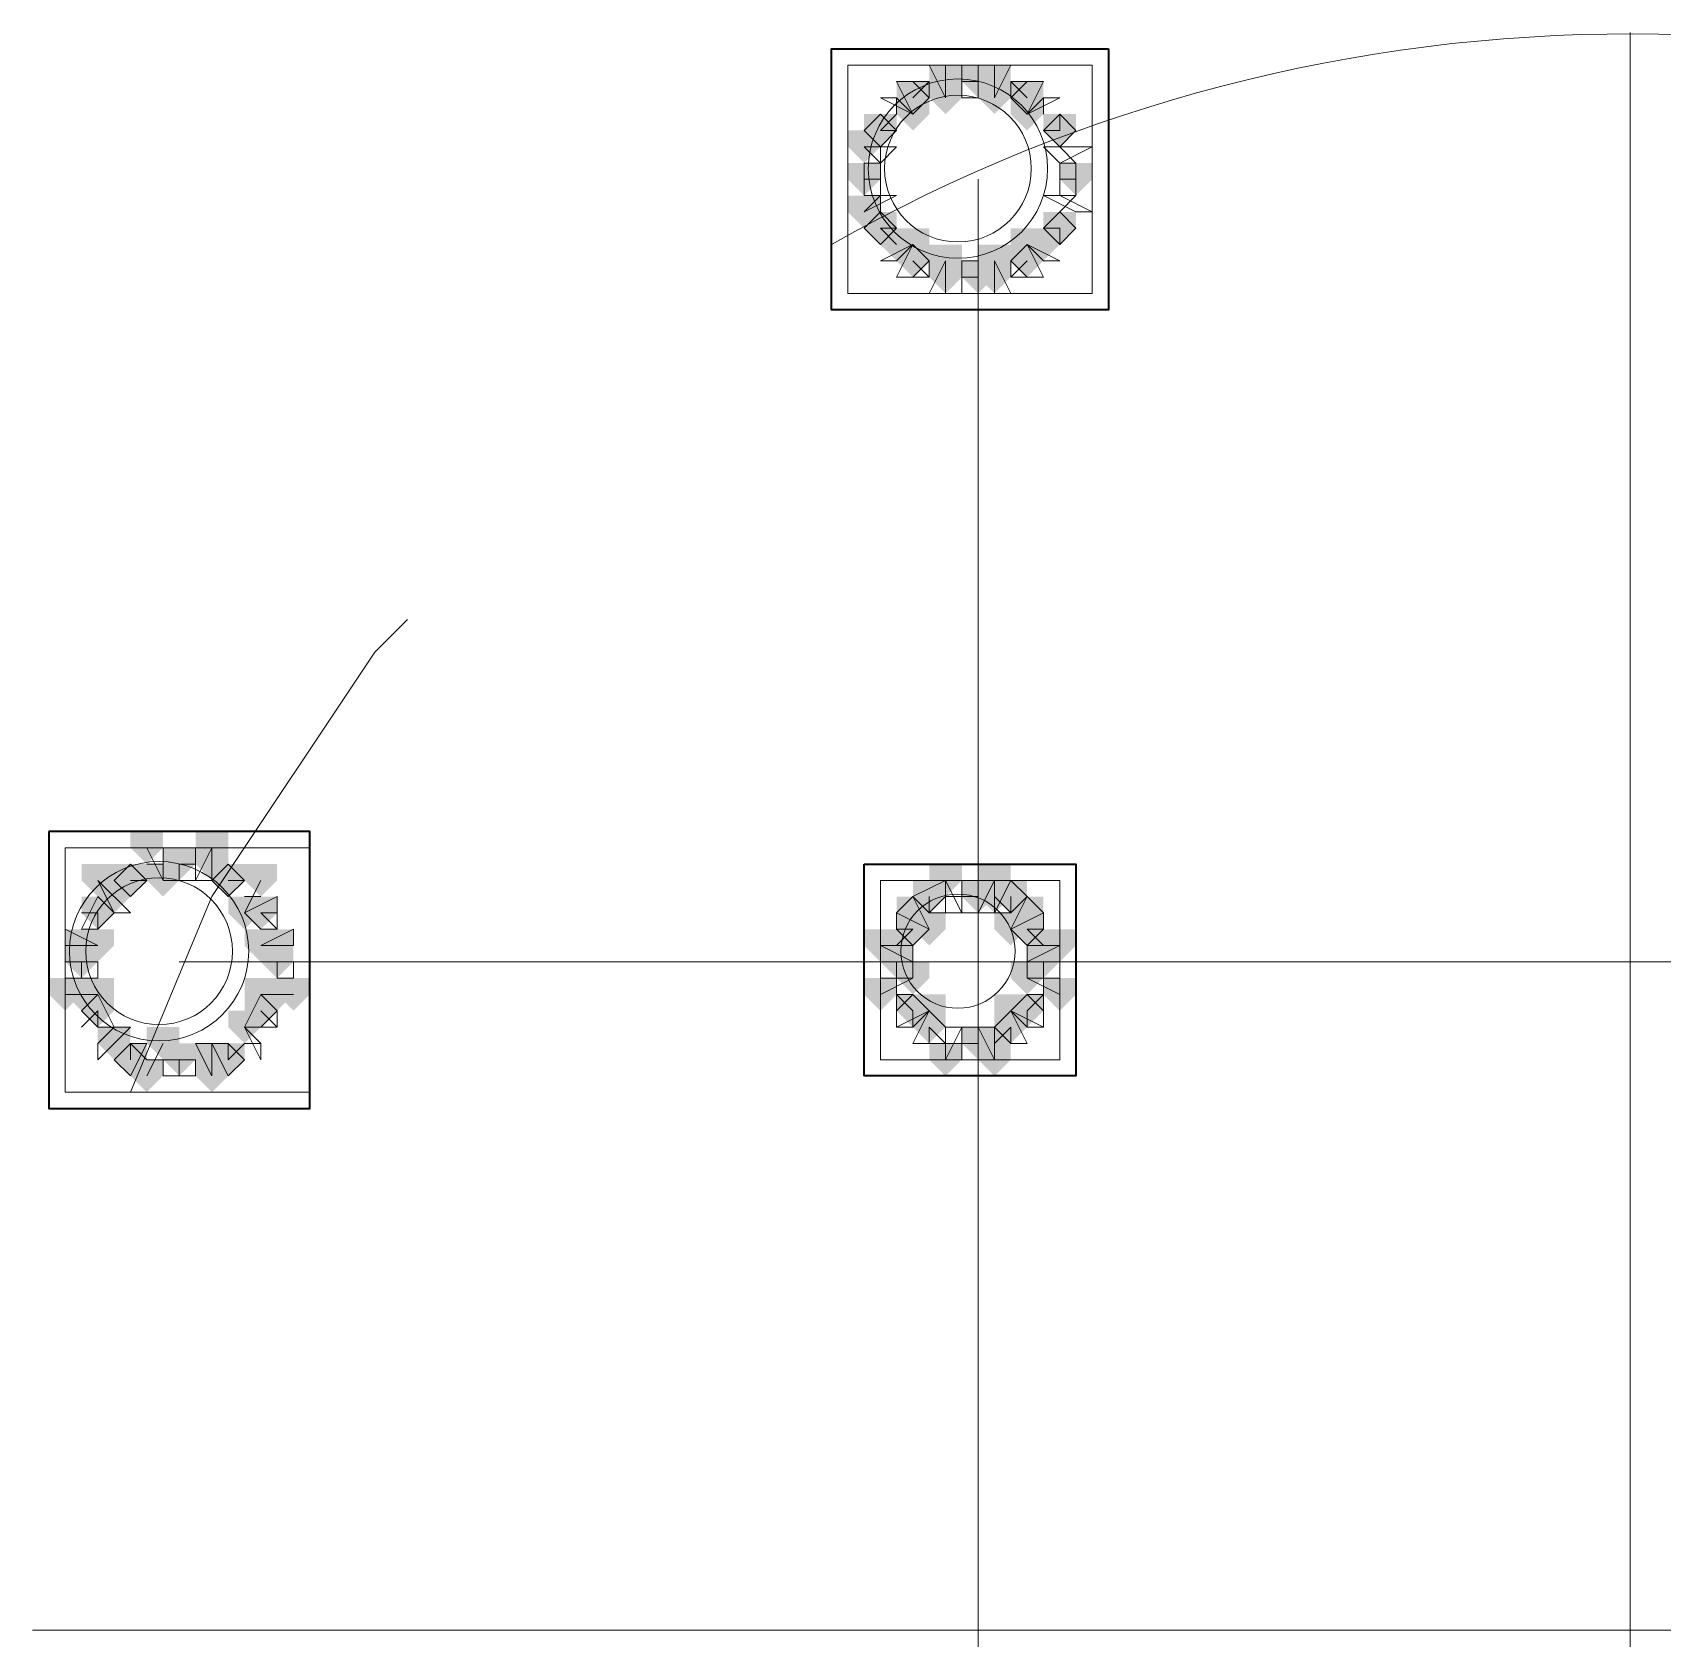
# Model space of a CAD drawing. Header units: millimetres. Extents: x 2315 to 4619, y 1334 to 1897.
# Drawn here: x 3508.02 to 3514.13, y 1541.67 to 1547.68 of the extents above; entities that cross this region are included whole.
import ezdxf

# ---------------------------------------------------------------- set-up
doc = ezdxf.new("R2010")
doc.units = ezdxf.units.MM
for name, color, linetype, true_color in [('PDF_10', 7, 'Continuous', 0x00b85c), ('PDF_AXIS', 7, 'Continuous', 0x00b85c), ('PDF_柱构件', 7, 'Continuous', 0x00b85c), ('PDF_转运站初步方案', 7, 'Continuous', 0x00b85c)]:
    doc.layers.add(name, color=color, linetype=linetype, true_color=true_color)
doc.layers.add('PDF_中心线层', color=1, linetype='Continuous')
doc.layers.add('PDF_粗实线层', color=7, linetype='Continuous')

msp = doc.modelspace()

# ---------------------------------------------------------------- hatches: boundary and pattern name
at = {"layer": 'PDF_10', "transparency": 33554559}
for points in [[(3511.5634, 1547.5601), (3511.5023, 1547.5601), (3511.5023, 1547.499), (3511.5634, 1547.4379), (3511.6244, 1547.499), (3511.6244, 1547.5601)], [(3511.5634, 1547.5601), (3511.5023, 1547.5601), (3511.5023, 1547.499), (3511.5634, 1547.4379), (3511.6244, 1547.499), (3511.6244, 1547.5601)], [(3511.319, 1547.499), (3511.258, 1547.499), (3511.258, 1547.4379), (3511.319, 1547.3768), (3511.3801, 1547.4379), (3511.3801, 1547.499)], [(3511.319, 1547.499), (3511.258, 1547.499), (3511.258, 1547.4379), (3511.319, 1547.3768), (3511.3801, 1547.4379), (3511.3801, 1547.499)], [(3511.7466, 1547.499), (3511.6855, 1547.499), (3511.6855, 1547.4379), (3511.7466, 1547.3768), (3511.8077, 1547.4379), (3511.8077, 1547.499)], [(3511.7466, 1547.499), (3511.6855, 1547.499), (3511.6855, 1547.4379), (3511.7466, 1547.3768), (3511.8077, 1547.4379), (3511.8077, 1547.499)], [(3511.1969, 1547.3768), (3511.1358, 1547.3768), (3511.1358, 1547.3157), (3511.1969, 1547.2547), (3511.258, 1547.3157), (3511.258, 1547.3768)], [(3511.1969, 1547.3768), (3511.1358, 1547.3768), (3511.1358, 1547.3157), (3511.1969, 1547.2547), (3511.258, 1547.3157), (3511.258, 1547.3768)], [(3511.8688, 1547.3768), (3511.8077, 1547.3768), (3511.8077, 1547.3157), (3511.8688, 1547.2547), (3511.9299, 1547.3157), (3511.9299, 1547.3768)], [(3511.8688, 1547.3768), (3511.8077, 1547.3768), (3511.8077, 1547.3157), (3511.8688, 1547.2547), (3511.9299, 1547.3157), (3511.9299, 1547.3768)], [(3511.1358, 1547.1936), (3511.0747, 1547.1936), (3511.0747, 1547.1325), (3511.1358, 1547.0714), (3511.1969, 1547.1325), (3511.1969, 1547.1936)], [(3511.1358, 1547.1936), (3511.0747, 1547.1936), (3511.0747, 1547.1325), (3511.1358, 1547.0714), (3511.1969, 1547.1325), (3511.1969, 1547.1936)], [(3511.9299, 1547.1936), (3511.8688, 1547.1936), (3511.8688, 1547.1325), (3511.9299, 1547.0714), (3511.9909, 1547.1325), (3511.9909, 1547.1936)], [(3511.9299, 1547.1936), (3511.8688, 1547.1936), (3511.8688, 1547.1325), (3511.9299, 1547.0714), (3511.9909, 1547.1325), (3511.9909, 1547.1936)], [(3511.1969, 1547.0103), (3511.1358, 1547.0103), (3511.1358, 1546.9493), (3511.1969, 1546.8882), (3511.258, 1546.9493), (3511.258, 1547.0103)], [(3511.1969, 1547.0103), (3511.1358, 1547.0103), (3511.1358, 1546.9493), (3511.1969, 1546.8882), (3511.258, 1546.9493), (3511.258, 1547.0103)], [(3511.8688, 1547.0103), (3511.8077, 1547.0103), (3511.8077, 1546.9493), (3511.8688, 1546.8882), (3511.9299, 1546.9493), (3511.9299, 1547.0103)], [(3511.8688, 1547.0103), (3511.8077, 1547.0103), (3511.8077, 1546.9493), (3511.8688, 1546.8882), (3511.9299, 1546.9493), (3511.9299, 1547.0103)], [(3511.319, 1546.8882), (3511.258, 1546.8882), (3511.258, 1546.8271), (3511.319, 1546.766), (3511.3801, 1546.8271), (3511.3801, 1546.8882)], [(3511.319, 1546.8882), (3511.258, 1546.8882), (3511.258, 1546.8271), (3511.319, 1546.766), (3511.3801, 1546.8271), (3511.3801, 1546.8882)], [(3511.7466, 1546.8882), (3511.6855, 1546.8882), (3511.6855, 1546.8271), (3511.7466, 1546.766), (3511.8077, 1546.8271), (3511.8077, 1546.8882)], [(3511.7466, 1546.8882), (3511.6855, 1546.8882), (3511.6855, 1546.8271), (3511.7466, 1546.766), (3511.8077, 1546.8271), (3511.8077, 1546.8882)], [(3511.5634, 1546.8271), (3511.5023, 1546.8271), (3511.5023, 1546.766), (3511.5634, 1546.7049), (3511.6244, 1546.766), (3511.6244, 1546.8271)], [(3511.5634, 1546.8271), (3511.5023, 1546.8271), (3511.5023, 1546.766), (3511.5634, 1546.7049), (3511.6244, 1546.766), (3511.6244, 1546.8271)], [(3508.5704, 1544.6282), (3508.5093, 1544.6282), (3508.5093, 1544.5671), (3508.5704, 1544.506), (3508.6315, 1544.5671), (3508.6315, 1544.6282)], [(3508.5704, 1544.6282), (3508.5093, 1544.6282), (3508.5093, 1544.5671), (3508.5704, 1544.506), (3508.6315, 1544.5671), (3508.6315, 1544.6282)], [(3508.3871, 1544.5671), (3508.3261, 1544.5671), (3508.3261, 1544.506), (3508.3871, 1544.4449), (3508.4482, 1544.506), (3508.4482, 1544.5671)], [(3508.3871, 1544.5671), (3508.3261, 1544.5671), (3508.3261, 1544.506), (3508.3871, 1544.4449), (3508.4482, 1544.506), (3508.4482, 1544.5671)], [(3508.3871, 1544.5671), (3508.3261, 1544.5671), (3508.3261, 1544.506), (3508.3871, 1544.4449), (3508.4482, 1544.506), (3508.4482, 1544.5671)], [(3508.7536, 1544.5671), (3508.6926, 1544.5671), (3508.6926, 1544.506), (3508.7536, 1544.4449), (3508.8147, 1544.506), (3508.8147, 1544.5671)], [(3508.7536, 1544.5671), (3508.6926, 1544.5671), (3508.6926, 1544.506), (3508.7536, 1544.4449), (3508.8147, 1544.506), (3508.8147, 1544.5671)], [(3508.7536, 1544.5671), (3508.6926, 1544.5671), (3508.6926, 1544.506), (3508.7536, 1544.4449), (3508.8147, 1544.506), (3508.8147, 1544.5671)], [(3511.3801, 1544.506), (3511.319, 1544.506), (3511.319, 1544.4449), (3511.3801, 1544.3839), (3511.4412, 1544.4449), (3511.4412, 1544.506)], [(3511.3801, 1544.506), (3511.319, 1544.506), (3511.319, 1544.4449), (3511.3801, 1544.3839), (3511.4412, 1544.4449), (3511.4412, 1544.506)], [(3511.5634, 1544.506), (3511.5023, 1544.506), (3511.5023, 1544.4449), (3511.5634, 1544.3839), (3511.6244, 1544.4449), (3511.6244, 1544.506)], [(3511.5634, 1544.506), (3511.5023, 1544.506), (3511.5023, 1544.4449), (3511.5634, 1544.3839), (3511.6244, 1544.4449), (3511.6244, 1544.506)], [(3511.6855, 1544.506), (3511.6244, 1544.506), (3511.6244, 1544.4449), (3511.6855, 1544.3839), (3511.7466, 1544.4449), (3511.7466, 1544.506)], [(3511.6855, 1544.506), (3511.6244, 1544.506), (3511.6244, 1544.4449), (3511.6855, 1544.3839), (3511.7466, 1544.4449), (3511.7466, 1544.506)], [(3508.265, 1544.4449), (3508.2039, 1544.4449), (3508.2039, 1544.3839), (3508.265, 1544.3228), (3508.3261, 1544.3839), (3508.3261, 1544.4449)], [(3508.265, 1544.4449), (3508.2039, 1544.4449), (3508.2039, 1544.3839), (3508.265, 1544.3228), (3508.3261, 1544.3839), (3508.3261, 1544.4449)], [(3508.8758, 1544.4449), (3508.8147, 1544.4449), (3508.8147, 1544.3839), (3508.8758, 1544.3228), (3508.9369, 1544.3839), (3508.9369, 1544.4449)], [(3508.8758, 1544.4449), (3508.8147, 1544.4449), (3508.8147, 1544.3839), (3508.8758, 1544.3228), (3508.9369, 1544.3839), (3508.9369, 1544.4449)], [(3511.319, 1544.3839), (3511.258, 1544.3839), (3511.258, 1544.3228), (3511.319, 1544.2617), (3511.3801, 1544.3228), (3511.3801, 1544.3839)], [(3511.319, 1544.3839), (3511.258, 1544.3839), (3511.258, 1544.3228), (3511.319, 1544.2617), (3511.3801, 1544.3228), (3511.3801, 1544.3839)], [(3511.7466, 1544.3839), (3511.6855, 1544.3839), (3511.6855, 1544.3228), (3511.7466, 1544.2617), (3511.8077, 1544.3228), (3511.8077, 1544.3839)], [(3511.7466, 1544.3839), (3511.6855, 1544.3839), (3511.6855, 1544.3228), (3511.7466, 1544.2617), (3511.8077, 1544.3228), (3511.8077, 1544.3839)], [(3508.2039, 1544.2617), (3508.1428, 1544.2617), (3508.1428, 1544.2006), (3508.2039, 1544.1395), (3508.265, 1544.2006), (3508.265, 1544.2617)], [(3508.2039, 1544.2617), (3508.1428, 1544.2617), (3508.1428, 1544.2006), (3508.2039, 1544.1395), (3508.265, 1544.2006), (3508.265, 1544.2617)], [(3508.2039, 1544.2617), (3508.1428, 1544.2617), (3508.1428, 1544.2006), (3508.2039, 1544.1395), (3508.265, 1544.2006), (3508.265, 1544.2617)], [(3508.9369, 1544.2617), (3508.8758, 1544.2617), (3508.8758, 1544.2006), (3508.9369, 1544.1395), (3508.998, 1544.2006), (3508.998, 1544.2617)], [(3508.9369, 1544.2617), (3508.8758, 1544.2617), (3508.8758, 1544.2006), (3508.9369, 1544.1395), (3508.998, 1544.2006), (3508.998, 1544.2617)], [(3511.258, 1544.2617), (3511.1969, 1544.2617), (3511.1969, 1544.2006), (3511.258, 1544.1395), (3511.319, 1544.2006), (3511.319, 1544.2617)], [(3511.258, 1544.2617), (3511.1969, 1544.2617), (3511.1969, 1544.2006), (3511.258, 1544.1395), (3511.319, 1544.2006), (3511.319, 1544.2617)], [(3511.258, 1544.2617), (3511.1969, 1544.2617), (3511.1969, 1544.2006), (3511.258, 1544.1395), (3511.319, 1544.2006), (3511.319, 1544.2617)], [(3511.8077, 1544.2617), (3511.7466, 1544.2617), (3511.7466, 1544.2006), (3511.8077, 1544.1395), (3511.8688, 1544.2006), (3511.8688, 1544.2617)], [(3511.8077, 1544.2617), (3511.7466, 1544.2617), (3511.7466, 1544.2006), (3511.8077, 1544.1395), (3511.8688, 1544.2006), (3511.8688, 1544.2617)], [(3511.8077, 1544.2617), (3511.7466, 1544.2617), (3511.7466, 1544.2006), (3511.8077, 1544.1395), (3511.8688, 1544.2006), (3511.8688, 1544.2617)], [(3508.265, 1544.0784), (3508.2039, 1544.0784), (3508.2039, 1544.0174), (3508.265, 1543.9563), (3508.3261, 1544.0174), (3508.3261, 1544.0784)], [(3508.265, 1544.0784), (3508.2039, 1544.0784), (3508.2039, 1544.0174), (3508.265, 1543.9563), (3508.3261, 1544.0174), (3508.3261, 1544.0784)], [(3508.8758, 1544.0784), (3508.8147, 1544.0784), (3508.8147, 1544.0174), (3508.8758, 1543.9563), (3508.9369, 1544.0174), (3508.9369, 1544.0784)], [(3508.8758, 1544.0784), (3508.8147, 1544.0784), (3508.8147, 1544.0174), (3508.8758, 1543.9563), (3508.9369, 1544.0174), (3508.9369, 1544.0784)], [(3511.319, 1544.0784), (3511.258, 1544.0784), (3511.258, 1544.0174), (3511.319, 1543.9563), (3511.3801, 1544.0174), (3511.3801, 1544.0784)], [(3511.319, 1544.0784), (3511.258, 1544.0784), (3511.258, 1544.0174), (3511.319, 1543.9563), (3511.3801, 1544.0174), (3511.3801, 1544.0784)], [(3511.7466, 1544.0784), (3511.6855, 1544.0784), (3511.6855, 1544.0174), (3511.7466, 1543.9563), (3511.8077, 1544.0174), (3511.8077, 1544.0784)], [(3511.7466, 1544.0784), (3511.6855, 1544.0784), (3511.6855, 1544.0174), (3511.7466, 1543.9563), (3511.8077, 1544.0174), (3511.8077, 1544.0784)], [(3511.3801, 1544.0174), (3511.319, 1544.0174), (3511.319, 1543.9563), (3511.3801, 1543.8952), (3511.4412, 1543.9563), (3511.4412, 1544.0174)], [(3511.3801, 1544.0174), (3511.319, 1544.0174), (3511.319, 1543.9563), (3511.3801, 1543.8952), (3511.4412, 1543.9563), (3511.4412, 1544.0174)], [(3511.6855, 1544.0174), (3511.6244, 1544.0174), (3511.6244, 1543.9563), (3511.6855, 1543.8952), (3511.7466, 1543.9563), (3511.7466, 1544.0174)], [(3511.6855, 1544.0174), (3511.6244, 1544.0174), (3511.6244, 1543.9563), (3511.6855, 1543.8952), (3511.7466, 1543.9563), (3511.7466, 1544.0174)], [(3511.5634, 1543.9563), (3511.5023, 1543.9563), (3511.5023, 1543.8952), (3511.5634, 1543.8341), (3511.6244, 1543.8952), (3511.6244, 1543.9563)], [(3511.5634, 1543.9563), (3511.5023, 1543.9563), (3511.5023, 1543.8952), (3511.5634, 1543.8341), (3511.6244, 1543.8952), (3511.6244, 1543.9563)], [(3508.3871, 1543.8952), (3508.3261, 1543.8952), (3508.3261, 1543.8341), (3508.3871, 1543.773), (3508.4482, 1543.8341), (3508.4482, 1543.8952)], [(3508.3871, 1543.8952), (3508.3261, 1543.8952), (3508.3261, 1543.8341), (3508.3871, 1543.773), (3508.4482, 1543.8341), (3508.4482, 1543.8952)], [(3508.5704, 1543.8952), (3508.5093, 1543.8952), (3508.5093, 1543.8341), (3508.5704, 1543.773), (3508.6315, 1543.8341), (3508.6315, 1543.8952)], [(3508.5704, 1543.8952), (3508.5093, 1543.8952), (3508.5093, 1543.8341), (3508.5704, 1543.773), (3508.6315, 1543.8341), (3508.6315, 1543.8952)], [(3508.7536, 1543.8952), (3508.6926, 1543.8952), (3508.6926, 1543.8341), (3508.7536, 1543.773), (3508.8147, 1543.8341), (3508.8147, 1543.8952)], [(3508.7536, 1543.8952), (3508.6926, 1543.8952), (3508.6926, 1543.8341), (3508.7536, 1543.773), (3508.8147, 1543.8341), (3508.8147, 1543.8952)]]:
    msp.add_hatch(color=256, dxfattribs=at).paths.add_polyline_path(points)
at = {"layer": 'PDF_柱构件', "transparency": 33554559}
for points in [[(3511.4412, 1547.5601), (3511.3801, 1547.5601), (3511.3801, 1547.499), (3511.4412, 1547.4379), (3511.5023, 1547.499), (3511.5023, 1547.5601)], [(3511.6244, 1547.5601), (3511.5634, 1547.5601), (3511.5634, 1547.499), (3511.6244, 1547.4379), (3511.6855, 1547.499), (3511.6855, 1547.5601)], [(3511.4412, 1547.499), (3511.3801, 1547.499), (3511.3801, 1547.4379), (3511.4412, 1547.3768), (3511.5023, 1547.4379), (3511.5023, 1547.499)], [(3511.6244, 1547.499), (3511.5634, 1547.499), (3511.5634, 1547.4379), (3511.6244, 1547.3768), (3511.6855, 1547.4379), (3511.6855, 1547.499)], [(3511.319, 1547.4379), (3511.258, 1547.4379), (3511.258, 1547.3768), (3511.319, 1547.3157), (3511.3801, 1547.3768), (3511.3801, 1547.4379)], [(3511.7466, 1547.4379), (3511.6855, 1547.4379), (3511.6855, 1547.3768), (3511.7466, 1547.3157), (3511.8077, 1547.3768), (3511.8077, 1547.4379)], [(3511.1358, 1547.3157), (3511.0747, 1547.3157), (3511.0747, 1547.2547), (3511.1358, 1547.1936), (3511.1969, 1547.2547), (3511.1969, 1547.3157)], [(3511.1358, 1547.0714), (3511.0747, 1547.0714), (3511.0747, 1547.0103), (3511.1358, 1546.9493), (3511.1969, 1547.0103), (3511.1969, 1547.0714)], [(3511.258, 1546.9493), (3511.1969, 1546.9493), (3511.1969, 1546.8882), (3511.258, 1546.8271), (3511.319, 1546.8882), (3511.319, 1546.9493)], [(3511.319, 1546.9493), (3511.258, 1546.9493), (3511.258, 1546.8882), (3511.319, 1546.8271), (3511.3801, 1546.8882), (3511.3801, 1546.9493)], [(3511.7466, 1546.9493), (3511.6855, 1546.9493), (3511.6855, 1546.8882), (3511.7466, 1546.8271), (3511.8077, 1546.8882), (3511.8077, 1546.9493)], [(3511.8077, 1546.9493), (3511.7466, 1546.9493), (3511.7466, 1546.8882), (3511.8077, 1546.8271), (3511.8688, 1546.8882), (3511.8688, 1546.9493)], [(3511.4412, 1546.8882), (3511.3801, 1546.8882), (3511.3801, 1546.8271), (3511.4412, 1546.766), (3511.5023, 1546.8271), (3511.5023, 1546.8882)], [(3511.6244, 1546.8882), (3511.5634, 1546.8882), (3511.5634, 1546.8271), (3511.6244, 1546.766), (3511.6855, 1546.8271), (3511.6855, 1546.8882)], [(3511.4412, 1546.8271), (3511.3801, 1546.8271), (3511.3801, 1546.766), (3511.4412, 1546.7049), (3511.5023, 1546.766), (3511.5023, 1546.8271)], [(3511.6244, 1546.8271), (3511.5634, 1546.8271), (3511.5634, 1546.766), (3511.6244, 1546.7049), (3511.6855, 1546.766), (3511.6855, 1546.8271)], [(3508.4482, 1544.6893), (3508.3871, 1544.6893), (3508.3871, 1544.6282), (3508.4482, 1544.5671), (3508.5093, 1544.6282), (3508.5093, 1544.6893)], [(3508.6926, 1544.6893), (3508.6315, 1544.6893), (3508.6315, 1544.6282), (3508.6926, 1544.5671), (3508.7536, 1544.6282), (3508.7536, 1544.6893)], [(3508.6926, 1544.6282), (3508.6315, 1544.6282), (3508.6315, 1544.5671), (3508.6926, 1544.506), (3508.7536, 1544.5671), (3508.7536, 1544.6282)], [(3508.265, 1544.5671), (3508.2039, 1544.5671), (3508.2039, 1544.506), (3508.265, 1544.4449), (3508.3261, 1544.506), (3508.3261, 1544.5671)], [(3508.5093, 1544.5671), (3508.4482, 1544.5671), (3508.4482, 1544.506), (3508.5093, 1544.4449), (3508.5704, 1544.506), (3508.5704, 1544.5671)], [(3508.8758, 1544.5671), (3508.8147, 1544.5671), (3508.8147, 1544.506), (3508.8758, 1544.4449), (3508.9369, 1544.506), (3508.9369, 1544.5671)], [(3511.4412, 1544.5671), (3511.3801, 1544.5671), (3511.3801, 1544.506), (3511.4412, 1544.4449), (3511.5023, 1544.506), (3511.5023, 1544.5671)], [(3511.6244, 1544.5671), (3511.5634, 1544.5671), (3511.5634, 1544.506), (3511.6244, 1544.4449), (3511.6855, 1544.506), (3511.6855, 1544.5671)], [(3508.3261, 1544.506), (3508.265, 1544.506), (3508.265, 1544.4449), (3508.3261, 1544.3839), (3508.3871, 1544.4449), (3508.3871, 1544.506)], [(3511.6244, 1544.506), (3511.5634, 1544.506), (3511.5634, 1544.4449), (3511.6244, 1544.3839), (3511.6855, 1544.4449), (3511.6855, 1544.506)], [(3508.8147, 1544.4449), (3508.7536, 1544.4449), (3508.7536, 1544.3839), (3508.8147, 1544.3228), (3508.8758, 1544.3839), (3508.8758, 1544.4449)], [(3511.319, 1544.4449), (3511.258, 1544.4449), (3511.258, 1544.3839), (3511.319, 1544.3228), (3511.3801, 1544.3839), (3511.3801, 1544.4449)], [(3511.7466, 1544.4449), (3511.6855, 1544.4449), (3511.6855, 1544.3839), (3511.7466, 1544.3228), (3511.8077, 1544.3839), (3511.8077, 1544.4449)], [(3511.3801, 1544.3839), (3511.319, 1544.3839), (3511.319, 1544.3228), (3511.3801, 1544.2617), (3511.4412, 1544.3228), (3511.4412, 1544.3839)], [(3511.6855, 1544.3839), (3511.6244, 1544.3839), (3511.6244, 1544.3228), (3511.6855, 1544.2617), (3511.7466, 1544.3228), (3511.7466, 1544.3839)], [(3508.2039, 1544.3228), (3508.1428, 1544.3228), (3508.1428, 1544.2617), (3508.2039, 1544.2006), (3508.265, 1544.2617), (3508.265, 1544.3228)], [(3508.265, 1544.3228), (3508.2039, 1544.3228), (3508.2039, 1544.2617), (3508.265, 1544.2006), (3508.3261, 1544.2617), (3508.3261, 1544.3228)], [(3508.8758, 1544.3228), (3508.8147, 1544.3228), (3508.8147, 1544.2617), (3508.8758, 1544.2006), (3508.9369, 1544.2617), (3508.9369, 1544.3228)], [(3508.9369, 1544.3228), (3508.8758, 1544.3228), (3508.8758, 1544.2617), (3508.9369, 1544.2006), (3508.998, 1544.2617), (3508.998, 1544.3228)], [(3511.1969, 1544.3228), (3511.1358, 1544.3228), (3511.1358, 1544.2617), (3511.1969, 1544.2006), (3511.258, 1544.2617), (3511.258, 1544.3228)], [(3511.258, 1544.3228), (3511.1969, 1544.3228), (3511.1969, 1544.2617), (3511.258, 1544.2006), (3511.319, 1544.2617), (3511.319, 1544.3228)], [(3511.8077, 1544.3228), (3511.7466, 1544.3228), (3511.7466, 1544.2617), (3511.8077, 1544.2006), (3511.8688, 1544.2617), (3511.8688, 1544.3228)], [(3511.8688, 1544.3228), (3511.8077, 1544.3228), (3511.8077, 1544.2617), (3511.8688, 1544.2006), (3511.9299, 1544.2617), (3511.9299, 1544.3228)], [(3511.319, 1544.2006), (3511.258, 1544.2006), (3511.258, 1544.1395), (3511.319, 1544.0784), (3511.3801, 1544.1395), (3511.3801, 1544.2006)], [(3511.7466, 1544.2006), (3511.6855, 1544.2006), (3511.6855, 1544.1395), (3511.7466, 1544.0784), (3511.8077, 1544.1395), (3511.8077, 1544.2006)], [(3508.1428, 1544.1395), (3508.0817, 1544.1395), (3508.0817, 1544.0784), (3508.1428, 1544.0174), (3508.2039, 1544.0784), (3508.2039, 1544.1395)], [(3508.2039, 1544.1395), (3508.1428, 1544.1395), (3508.1428, 1544.0784), (3508.2039, 1544.0174), (3508.265, 1544.0784), (3508.265, 1544.1395)], [(3508.265, 1544.1395), (3508.2039, 1544.1395), (3508.2039, 1544.0784), (3508.265, 1544.0174), (3508.3261, 1544.0784), (3508.3261, 1544.1395)], [(3508.8758, 1544.1395), (3508.8147, 1544.1395), (3508.8147, 1544.0784), (3508.8758, 1544.0174), (3508.9369, 1544.0784), (3508.9369, 1544.1395)], [(3508.9369, 1544.1395), (3508.8758, 1544.1395), (3508.8758, 1544.0784), (3508.9369, 1544.0174), (3508.998, 1544.0784), (3508.998, 1544.1395)], [(3508.998, 1544.1395), (3508.9369, 1544.1395), (3508.9369, 1544.0784), (3508.998, 1544.0174), (3509.059, 1544.0784), (3509.059, 1544.1395)], [(3511.1969, 1544.1395), (3511.1358, 1544.1395), (3511.1358, 1544.0784), (3511.1969, 1544.0174), (3511.258, 1544.0784), (3511.258, 1544.1395)], [(3511.8688, 1544.1395), (3511.8077, 1544.1395), (3511.8077, 1544.0784), (3511.8688, 1544.0174), (3511.9299, 1544.0784), (3511.9299, 1544.1395)], [(3511.3801, 1544.0784), (3511.319, 1544.0784), (3511.319, 1544.0174), (3511.3801, 1543.9563), (3511.4412, 1544.0174), (3511.4412, 1544.0784)], [(3511.6855, 1544.0784), (3511.6244, 1544.0784), (3511.6244, 1544.0174), (3511.6855, 1543.9563), (3511.7466, 1544.0174), (3511.7466, 1544.0784)], [(3508.8147, 1544.0174), (3508.7536, 1544.0174), (3508.7536, 1543.9563), (3508.8147, 1543.8952), (3508.8758, 1543.9563), (3508.8758, 1544.0174)], [(3508.3261, 1543.9563), (3508.265, 1543.9563), (3508.265, 1543.8952), (3508.3261, 1543.8341), (3508.3871, 1543.8952), (3508.3871, 1543.9563)], [(3508.5093, 1543.9563), (3508.4482, 1543.9563), (3508.4482, 1543.8952), (3508.5093, 1543.8341), (3508.5704, 1543.8952), (3508.5704, 1543.9563)], [(3511.6244, 1543.9563), (3511.5634, 1543.9563), (3511.5634, 1543.8952), (3511.6244, 1543.8341), (3511.6855, 1543.8952), (3511.6855, 1543.9563)], [(3508.6926, 1543.8952), (3508.6315, 1543.8952), (3508.6315, 1543.8341), (3508.6926, 1543.773), (3508.7536, 1543.8341), (3508.7536, 1543.8952)], [(3511.4412, 1543.8952), (3511.3801, 1543.8952), (3511.3801, 1543.8341), (3511.4412, 1543.773), (3511.5023, 1543.8341), (3511.5023, 1543.8952)], [(3511.6244, 1543.8952), (3511.5634, 1543.8952), (3511.5634, 1543.8341), (3511.6244, 1543.773), (3511.6855, 1543.8341), (3511.6855, 1543.8952)], [(3508.4482, 1543.8341), (3508.3871, 1543.8341), (3508.3871, 1543.773), (3508.4482, 1543.712), (3508.5093, 1543.773), (3508.5093, 1543.8341)], [(3508.6926, 1543.8341), (3508.6315, 1543.8341), (3508.6315, 1543.773), (3508.6926, 1543.712), (3508.7536, 1543.773), (3508.7536, 1543.8341)]]:
    msp.add_hatch(color=256, dxfattribs=at).paths.add_polyline_path(points)
at = {"layer": 'PDF_转运站初步方案', "transparency": 33554559}
for points in [[(3511.5634, 1547.5601), (3511.5023, 1547.5601), (3511.5023, 1547.499), (3511.5634, 1547.4379), (3511.6244, 1547.499), (3511.6244, 1547.5601)], [(3511.5634, 1547.5601), (3511.5023, 1547.5601), (3511.5023, 1547.499), (3511.5634, 1547.4379), (3511.6244, 1547.499), (3511.6244, 1547.5601)], [(3511.319, 1547.499), (3511.258, 1547.499), (3511.258, 1547.4379), (3511.319, 1547.3768), (3511.3801, 1547.4379), (3511.3801, 1547.499)], [(3511.319, 1547.499), (3511.258, 1547.499), (3511.258, 1547.4379), (3511.319, 1547.3768), (3511.3801, 1547.4379), (3511.3801, 1547.499)], [(3511.7466, 1547.499), (3511.6855, 1547.499), (3511.6855, 1547.4379), (3511.7466, 1547.3768), (3511.8077, 1547.4379), (3511.8077, 1547.499)], [(3511.7466, 1547.499), (3511.6855, 1547.499), (3511.6855, 1547.4379), (3511.7466, 1547.3768), (3511.8077, 1547.4379), (3511.8077, 1547.499)], [(3511.1969, 1547.3768), (3511.1358, 1547.3768), (3511.1358, 1547.3157), (3511.1969, 1547.2547), (3511.258, 1547.3157), (3511.258, 1547.3768)], [(3511.1969, 1547.3768), (3511.1358, 1547.3768), (3511.1358, 1547.3157), (3511.1969, 1547.2547), (3511.258, 1547.3157), (3511.258, 1547.3768)], [(3511.8688, 1547.3768), (3511.8077, 1547.3768), (3511.8077, 1547.3157), (3511.8688, 1547.2547), (3511.9299, 1547.3157), (3511.9299, 1547.3768)], [(3511.8688, 1547.3768), (3511.8077, 1547.3768), (3511.8077, 1547.3157), (3511.8688, 1547.2547), (3511.9299, 1547.3157), (3511.9299, 1547.3768)], [(3511.1358, 1547.1936), (3511.0747, 1547.1936), (3511.0747, 1547.1325), (3511.1358, 1547.0714), (3511.1969, 1547.1325), (3511.1969, 1547.1936)], [(3511.1358, 1547.1936), (3511.0747, 1547.1936), (3511.0747, 1547.1325), (3511.1358, 1547.0714), (3511.1969, 1547.1325), (3511.1969, 1547.1936)], [(3511.9299, 1547.1936), (3511.8688, 1547.1936), (3511.8688, 1547.1325), (3511.9299, 1547.0714), (3511.9909, 1547.1325), (3511.9909, 1547.1936)], [(3511.9299, 1547.1936), (3511.8688, 1547.1936), (3511.8688, 1547.1325), (3511.9299, 1547.0714), (3511.9909, 1547.1325), (3511.9909, 1547.1936)], [(3511.1969, 1547.0103), (3511.1358, 1547.0103), (3511.1358, 1546.9493), (3511.1969, 1546.8882), (3511.258, 1546.9493), (3511.258, 1547.0103)], [(3511.1969, 1547.0103), (3511.1358, 1547.0103), (3511.1358, 1546.9493), (3511.1969, 1546.8882), (3511.258, 1546.9493), (3511.258, 1547.0103)], [(3511.8688, 1547.0103), (3511.8077, 1547.0103), (3511.8077, 1546.9493), (3511.8688, 1546.8882), (3511.9299, 1546.9493), (3511.9299, 1547.0103)], [(3511.8688, 1547.0103), (3511.8077, 1547.0103), (3511.8077, 1546.9493), (3511.8688, 1546.8882), (3511.9299, 1546.9493), (3511.9299, 1547.0103)], [(3511.319, 1546.8882), (3511.258, 1546.8882), (3511.258, 1546.8271), (3511.319, 1546.766), (3511.3801, 1546.8271), (3511.3801, 1546.8882)], [(3511.319, 1546.8882), (3511.258, 1546.8882), (3511.258, 1546.8271), (3511.319, 1546.766), (3511.3801, 1546.8271), (3511.3801, 1546.8882)], [(3511.7466, 1546.8882), (3511.6855, 1546.8882), (3511.6855, 1546.8271), (3511.7466, 1546.766), (3511.8077, 1546.8271), (3511.8077, 1546.8882)], [(3511.7466, 1546.8882), (3511.6855, 1546.8882), (3511.6855, 1546.8271), (3511.7466, 1546.766), (3511.8077, 1546.8271), (3511.8077, 1546.8882)], [(3511.5634, 1546.8271), (3511.5023, 1546.8271), (3511.5023, 1546.766), (3511.5634, 1546.7049), (3511.6244, 1546.766), (3511.6244, 1546.8271)], [(3511.5634, 1546.8271), (3511.5023, 1546.8271), (3511.5023, 1546.766), (3511.5634, 1546.7049), (3511.6244, 1546.766), (3511.6244, 1546.8271)], [(3508.5704, 1544.6282), (3508.5093, 1544.6282), (3508.5093, 1544.5671), (3508.5704, 1544.506), (3508.6315, 1544.5671), (3508.6315, 1544.6282)], [(3508.5704, 1544.6282), (3508.5093, 1544.6282), (3508.5093, 1544.5671), (3508.5704, 1544.506), (3508.6315, 1544.5671), (3508.6315, 1544.6282)], [(3508.3871, 1544.5671), (3508.3261, 1544.5671), (3508.3261, 1544.506), (3508.3871, 1544.4449), (3508.4482, 1544.506), (3508.4482, 1544.5671)], [(3508.3871, 1544.5671), (3508.3261, 1544.5671), (3508.3261, 1544.506), (3508.3871, 1544.4449), (3508.4482, 1544.506), (3508.4482, 1544.5671)], [(3508.7536, 1544.5671), (3508.6926, 1544.5671), (3508.6926, 1544.506), (3508.7536, 1544.4449), (3508.8147, 1544.506), (3508.8147, 1544.5671)], [(3508.7536, 1544.5671), (3508.6926, 1544.5671), (3508.6926, 1544.506), (3508.7536, 1544.4449), (3508.8147, 1544.506), (3508.8147, 1544.5671)], [(3511.3801, 1544.506), (3511.319, 1544.506), (3511.319, 1544.4449), (3511.3801, 1544.3839), (3511.4412, 1544.4449), (3511.4412, 1544.506)], [(3511.3801, 1544.506), (3511.319, 1544.506), (3511.319, 1544.4449), (3511.3801, 1544.3839), (3511.4412, 1544.4449), (3511.4412, 1544.506)], [(3511.5634, 1544.506), (3511.5023, 1544.506), (3511.5023, 1544.4449), (3511.5634, 1544.3839), (3511.6244, 1544.4449), (3511.6244, 1544.506)], [(3511.5634, 1544.506), (3511.5023, 1544.506), (3511.5023, 1544.4449), (3511.5634, 1544.3839), (3511.6244, 1544.4449), (3511.6244, 1544.506)], [(3511.6855, 1544.506), (3511.6244, 1544.506), (3511.6244, 1544.4449), (3511.6855, 1544.3839), (3511.7466, 1544.4449), (3511.7466, 1544.506)], [(3511.6855, 1544.506), (3511.6244, 1544.506), (3511.6244, 1544.4449), (3511.6855, 1544.3839), (3511.7466, 1544.4449), (3511.7466, 1544.506)], [(3508.265, 1544.4449), (3508.2039, 1544.4449), (3508.2039, 1544.3839), (3508.265, 1544.3228), (3508.3261, 1544.3839), (3508.3261, 1544.4449)], [(3508.265, 1544.4449), (3508.2039, 1544.4449), (3508.2039, 1544.3839), (3508.265, 1544.3228), (3508.3261, 1544.3839), (3508.3261, 1544.4449)], [(3508.8758, 1544.4449), (3508.8147, 1544.4449), (3508.8147, 1544.3839), (3508.8758, 1544.3228), (3508.9369, 1544.3839), (3508.9369, 1544.4449)], [(3508.8758, 1544.4449), (3508.8147, 1544.4449), (3508.8147, 1544.3839), (3508.8758, 1544.3228), (3508.9369, 1544.3839), (3508.9369, 1544.4449)], [(3511.319, 1544.3839), (3511.258, 1544.3839), (3511.258, 1544.3228), (3511.319, 1544.2617), (3511.3801, 1544.3228), (3511.3801, 1544.3839)], [(3511.319, 1544.3839), (3511.258, 1544.3839), (3511.258, 1544.3228), (3511.319, 1544.2617), (3511.3801, 1544.3228), (3511.3801, 1544.3839)], [(3511.7466, 1544.3839), (3511.6855, 1544.3839), (3511.6855, 1544.3228), (3511.7466, 1544.2617), (3511.8077, 1544.3228), (3511.8077, 1544.3839)], [(3511.7466, 1544.3839), (3511.6855, 1544.3839), (3511.6855, 1544.3228), (3511.7466, 1544.2617), (3511.8077, 1544.3228), (3511.8077, 1544.3839)], [(3508.2039, 1544.2617), (3508.1428, 1544.2617), (3508.1428, 1544.2006), (3508.2039, 1544.1395), (3508.265, 1544.2006), (3508.265, 1544.2617)], [(3508.2039, 1544.2617), (3508.1428, 1544.2617), (3508.1428, 1544.2006), (3508.2039, 1544.1395), (3508.265, 1544.2006), (3508.265, 1544.2617)], [(3508.9369, 1544.2617), (3508.8758, 1544.2617), (3508.8758, 1544.2006), (3508.9369, 1544.1395), (3508.998, 1544.2006), (3508.998, 1544.2617)], [(3508.9369, 1544.2617), (3508.8758, 1544.2617), (3508.8758, 1544.2006), (3508.9369, 1544.1395), (3508.998, 1544.2006), (3508.998, 1544.2617)], [(3511.258, 1544.2617), (3511.1969, 1544.2617), (3511.1969, 1544.2006), (3511.258, 1544.1395), (3511.319, 1544.2006), (3511.319, 1544.2617)], [(3511.258, 1544.2617), (3511.1969, 1544.2617), (3511.1969, 1544.2006), (3511.258, 1544.1395), (3511.319, 1544.2006), (3511.319, 1544.2617)], [(3511.8077, 1544.2617), (3511.7466, 1544.2617), (3511.7466, 1544.2006), (3511.8077, 1544.1395), (3511.8688, 1544.2006), (3511.8688, 1544.2617)], [(3511.8077, 1544.2617), (3511.7466, 1544.2617), (3511.7466, 1544.2006), (3511.8077, 1544.1395), (3511.8688, 1544.2006), (3511.8688, 1544.2617)], [(3508.265, 1544.0784), (3508.2039, 1544.0784), (3508.2039, 1544.0174), (3508.265, 1543.9563), (3508.3261, 1544.0174), (3508.3261, 1544.0784)], [(3508.265, 1544.0784), (3508.2039, 1544.0784), (3508.2039, 1544.0174), (3508.265, 1543.9563), (3508.3261, 1544.0174), (3508.3261, 1544.0784)], [(3508.8758, 1544.0784), (3508.8147, 1544.0784), (3508.8147, 1544.0174), (3508.8758, 1543.9563), (3508.9369, 1544.0174), (3508.9369, 1544.0784)], [(3508.8758, 1544.0784), (3508.8147, 1544.0784), (3508.8147, 1544.0174), (3508.8758, 1543.9563), (3508.9369, 1544.0174), (3508.9369, 1544.0784)], [(3511.319, 1544.0784), (3511.258, 1544.0784), (3511.258, 1544.0174), (3511.319, 1543.9563), (3511.3801, 1544.0174), (3511.3801, 1544.0784)], [(3511.319, 1544.0784), (3511.258, 1544.0784), (3511.258, 1544.0174), (3511.319, 1543.9563), (3511.3801, 1544.0174), (3511.3801, 1544.0784)], [(3511.7466, 1544.0784), (3511.6855, 1544.0784), (3511.6855, 1544.0174), (3511.7466, 1543.9563), (3511.8077, 1544.0174), (3511.8077, 1544.0784)], [(3511.7466, 1544.0784), (3511.6855, 1544.0784), (3511.6855, 1544.0174), (3511.7466, 1543.9563), (3511.8077, 1544.0174), (3511.8077, 1544.0784)], [(3511.3801, 1544.0174), (3511.319, 1544.0174), (3511.319, 1543.9563), (3511.3801, 1543.8952), (3511.4412, 1543.9563), (3511.4412, 1544.0174)], [(3511.3801, 1544.0174), (3511.319, 1544.0174), (3511.319, 1543.9563), (3511.3801, 1543.8952), (3511.4412, 1543.9563), (3511.4412, 1544.0174)], [(3511.6855, 1544.0174), (3511.6244, 1544.0174), (3511.6244, 1543.9563), (3511.6855, 1543.8952), (3511.7466, 1543.9563), (3511.7466, 1544.0174)], [(3511.6855, 1544.0174), (3511.6244, 1544.0174), (3511.6244, 1543.9563), (3511.6855, 1543.8952), (3511.7466, 1543.9563), (3511.7466, 1544.0174)], [(3511.5634, 1543.9563), (3511.5023, 1543.9563), (3511.5023, 1543.8952), (3511.5634, 1543.8341), (3511.6244, 1543.8952), (3511.6244, 1543.9563)], [(3511.5634, 1543.9563), (3511.5023, 1543.9563), (3511.5023, 1543.8952), (3511.5634, 1543.8341), (3511.6244, 1543.8952), (3511.6244, 1543.9563)], [(3508.3871, 1543.8952), (3508.3261, 1543.8952), (3508.3261, 1543.8341), (3508.3871, 1543.773), (3508.4482, 1543.8341), (3508.4482, 1543.8952)], [(3508.3871, 1543.8952), (3508.3261, 1543.8952), (3508.3261, 1543.8341), (3508.3871, 1543.773), (3508.4482, 1543.8341), (3508.4482, 1543.8952)], [(3508.5704, 1543.8952), (3508.5093, 1543.8952), (3508.5093, 1543.8341), (3508.5704, 1543.773), (3508.6315, 1543.8341), (3508.6315, 1543.8952)], [(3508.5704, 1543.8952), (3508.5093, 1543.8952), (3508.5093, 1543.8341), (3508.5704, 1543.773), (3508.6315, 1543.8341), (3508.6315, 1543.8952)], [(3508.7536, 1543.8952), (3508.6926, 1543.8952), (3508.6926, 1543.8341), (3508.7536, 1543.773), (3508.8147, 1543.8341), (3508.8147, 1543.8952)], [(3508.7536, 1543.8952), (3508.6926, 1543.8952), (3508.6926, 1543.8341), (3508.7536, 1543.773), (3508.8147, 1543.8341), (3508.8147, 1543.8952)]]:
    msp.add_hatch(color=256, dxfattribs=at).paths.add_polyline_path(points)

# ---------------------------------------------------------------- linework, layer by layer
at = {"layer": 'PDF_10', "lineweight": 18}
for points in [[(3511.5634, 1547.5601), (3511.5634, 1547.499), (3511.5023, 1547.499)], [(3511.3801, 1547.499), (3511.319, 1547.4379)], [(3511.3801, 1547.4379), (3511.319, 1547.499)], [(3511.7466, 1547.4379), (3511.6855, 1547.499)], [(3511.6855, 1547.4379), (3511.7466, 1547.499)], [(3511.258, 1547.3768), (3511.1969, 1547.3157), (3511.258, 1547.3157)], [(3511.8077, 1547.3157), (3511.8688, 1547.3157), (3511.8688, 1547.3768)], [(3511.1358, 1547.1936), (3511.1358, 1547.0714)], [(3511.9299, 1547.0714), (3511.9299, 1547.1936)], [(3511.1969, 1547.1325), (3511.1358, 1547.1325)], [(3511.8688, 1547.1325), (3511.9299, 1547.1325)], [(3511.258, 1546.9493), (3511.1969, 1546.9493), (3511.258, 1546.8882)], [(3511.8688, 1546.8882), (3511.8688, 1546.9493), (3511.8077, 1546.9493)], [(3511.319, 1546.8271), (3511.3801, 1546.766)], [(3511.3801, 1546.8271), (3511.319, 1546.766)], [(3511.6855, 1546.766), (3511.7466, 1546.8271)], [(3511.6855, 1546.8271), (3511.7466, 1546.766)], [(3511.5023, 1546.766), (3511.5634, 1546.766), (3511.5634, 1546.7049)], [(3508.5704, 1544.506), (3508.5704, 1544.5671), (3508.6315, 1544.5671)], [(3508.3871, 1544.506), (3508.4482, 1544.506)], [(3508.7536, 1544.506), (3508.8147, 1544.506)], [(3511.5023, 1544.4449), (3511.5634, 1544.4449), (3511.5634, 1544.506)], [(3511.3801, 1544.4449), (3511.3801, 1544.3839), (3511.4412, 1544.4449)], [(3511.6244, 1544.4449), (3511.6855, 1544.3839), (3511.6855, 1544.4449)], [(3508.265, 1544.3228), (3508.265, 1544.3839), (3508.2039, 1544.3839)], [(3508.9369, 1544.3839), (3508.8758, 1544.3839), (3508.9369, 1544.3228)], [(3511.258, 1544.2617), (3511.319, 1544.3228), (3511.258, 1544.3228)], [(3511.8077, 1544.3228), (3511.7466, 1544.3228), (3511.8077, 1544.2617)], [(3508.2039, 1544.1395), (3508.2039, 1544.2006)], [(3508.998, 1544.2006), (3508.9369, 1544.2006), (3508.9369, 1544.1395)], [(3511.258, 1544.1395), (3511.258, 1544.2006)], [(3511.8077, 1544.2006), (3511.8077, 1544.1395)], [(3511.319, 1544.0174), (3511.258, 1544.0784)], [(3511.319, 1544.0784), (3511.258, 1544.0174)], [(3511.8077, 1544.0784), (3511.7466, 1544.0174)], [(3511.7466, 1544.0784), (3511.8077, 1544.0174)], [(3508.265, 1543.9563), (3508.265, 1544.0174), (3508.2039, 1543.9563)], [(3508.9369, 1544.0174), (3508.8758, 1543.9563)], [(3508.8758, 1544.0174), (3508.9369, 1543.9563)], [(3511.4412, 1543.8952), (3511.3801, 1543.9563), (3511.3801, 1543.8952)], [(3511.5634, 1543.9563), (3511.5634, 1543.8952), (3511.5023, 1543.8952)], [(3511.6855, 1543.8952), (3511.6855, 1543.9563), (3511.6244, 1543.8952)], [(3508.4482, 1543.8341), (3508.3871, 1543.8952), (3508.3871, 1543.8341)], [(3508.8147, 1543.8952), (3508.7536, 1543.8341), (3508.7536, 1543.8952)], [(3508.6315, 1543.8341), (3508.5704, 1543.8341), (3508.5704, 1543.773)]]:
    msp.add_lwpolyline(points, dxfattribs=at)
at = {"layer": 'PDF_AXIS', "lineweight": 18}
for points in [[(3511.9909, 1547.5601), (3511.9909, 1546.7049), (3511.0747, 1546.7049), (3511.0747, 1547.5601)], [(3508.1428, 1544.6282), (3508.1428, 1543.712), (3509.059, 1543.712), (3509.059, 1544.6282)], [(3511.1969, 1544.506), (3511.1969, 1543.8341), (3511.8688, 1543.8341), (3511.8688, 1544.506)]]:
    msp.add_lwpolyline(points, close=True, dxfattribs=at)
at = {"layer": 'PDF_中心线层', "color": 112, "lineweight": 18, "true_color": 0x00b85c}
msp.add_lwpolyline([(3514.0066, 1535.6493), (3514.0066, 1547.6822)], close=True, dxfattribs=at)
for points in [[(3511.5634, 1547.1325), (3511.5634, 1536.199)], [(3509.4255, 1545.4833), (3509.3034, 1545.3611), (3508.6926, 1544.4449), (3508.3871, 1543.712)], [(3508.5704, 1544.2006), (3519.5039, 1544.2006)], [(3520.0536, 1541.6963), (3508.0207, 1541.6963), (3520.0536, 1541.6963)]]:
    msp.add_lwpolyline(points, dxfattribs=at)
msp.add_arc((3514.0016, 1541.6248), 6.0524, 0.6771, 119.58331, dxfattribs=at)
at = {"layer": 'PDF_柱构件', "lineweight": 18}
for points in [[(3511.4412, 1547.5601), (3511.4412, 1547.4379), (3511.3801, 1547.5601)], [(3511.5634, 1547.4379), (3511.5023, 1547.4379), (3511.5023, 1547.5601), (3511.5634, 1547.5601)], [(3511.6855, 1547.5601), (3511.6244, 1547.4379), (3511.6244, 1547.5601)], [(3511.3801, 1547.4379), (3511.319, 1547.3768), (3511.258, 1547.499), (3511.3801, 1547.499)], [(3511.7466, 1547.3768), (3511.6855, 1547.4379), (3511.6855, 1547.499), (3511.8077, 1547.499)], [(3511.8688, 1547.4379), (3511.7466, 1547.3768), (3511.8077, 1547.4379)], [(3511.258, 1547.3157), (3511.1969, 1547.2547), (3511.1358, 1547.3157), (3511.1969, 1547.3768)], [(3511.8688, 1547.2547), (3511.8077, 1547.3157), (3511.8688, 1547.3768), (3511.9299, 1547.3157)], [(3511.1358, 1547.2547), (3511.258, 1547.2547), (3511.1969, 1547.1936)], [(3511.9909, 1547.2547), (3511.8688, 1547.1936), (3511.8077, 1547.2547), (3511.9299, 1547.2547)], [(3511.1969, 1547.1936), (3511.1969, 1547.0714), (3511.1358, 1547.0714), (3511.1358, 1547.1936)], [(3511.8688, 1547.0714), (3511.8688, 1547.1936), (3511.9299, 1547.1936), (3511.9299, 1547.0714)], [(3511.1358, 1547.0103), (3511.1969, 1547.0714), (3511.258, 1547.0714)], [(3511.9299, 1547.0103), (3511.8077, 1547.0714), (3511.8688, 1547.0714), (3511.9909, 1547.0103)], [(3511.1969, 1547.0103), (3511.258, 1546.9493), (3511.1969, 1546.8882), (3511.1358, 1546.9493)], [(3511.8077, 1546.9493), (3511.8688, 1547.0103), (3511.9299, 1546.9493), (3511.8688, 1546.8882)], [(3511.1969, 1546.8271), (3511.319, 1546.8882), (3511.258, 1546.8271)], [(3511.319, 1546.8882), (3511.3801, 1546.8271), (3511.3801, 1546.766), (3511.258, 1546.766)], [(3511.6855, 1546.8271), (3511.7466, 1546.8882), (3511.8077, 1546.766), (3511.6855, 1546.766)], [(3511.8077, 1546.8271), (3511.7466, 1546.8882), (3511.8688, 1546.8271)], [(3511.3801, 1546.7049), (3511.4412, 1546.8271), (3511.4412, 1546.7049)], [(3511.5023, 1546.8271), (3511.5634, 1546.8271), (3511.5634, 1546.7049), (3511.5023, 1546.7049)], [(3511.6244, 1546.7049), (3511.6244, 1546.8271), (3511.6855, 1546.7049)], [(3508.4482, 1544.6282), (3508.5093, 1544.506)], [(3508.5093, 1544.506), (3508.6315, 1544.506), (3508.6315, 1544.6282), (3508.5093, 1544.6282)], [(3508.6926, 1544.6282), (3508.6315, 1544.506), (3508.6926, 1544.506)], [(3508.3871, 1544.4449), (3508.4482, 1544.506), (3508.3871, 1544.5671), (3508.3261, 1544.506)], [(3508.6926, 1544.506), (3508.7536, 1544.4449), (3508.8147, 1544.506), (3508.7536, 1544.5671)], [(3508.265, 1544.506), (3508.3261, 1544.3839), (3508.3871, 1544.3839)], [(3508.8758, 1544.506), (3508.8147, 1544.3839)], [(3511.3801, 1544.3839), (3511.4412, 1544.3839), (3511.4412, 1544.506), (3511.319, 1544.4449)], [(3511.4412, 1544.506), (3511.4412, 1544.3839), (3511.5023, 1544.3839)], [(3511.5023, 1544.3839), (3511.5634, 1544.3839), (3511.5634, 1544.506), (3511.5023, 1544.506)], [(3511.6244, 1544.506), (3511.5634, 1544.3839), (3511.6244, 1544.3839)], [(3511.6244, 1544.3839), (3511.6855, 1544.3839), (3511.7466, 1544.4449), (3511.6855, 1544.506)], [(3508.265, 1544.3228), (3508.3261, 1544.3839), (3508.265, 1544.4449), (3508.2039, 1544.3228)], [(3508.8147, 1544.3839), (3508.8758, 1544.3228), (3508.9369, 1544.3228), (3508.9369, 1544.4449)], [(3511.258, 1544.3839), (3511.3801, 1544.3228), (3511.319, 1544.4449)], [(3511.7466, 1544.4449), (3511.6855, 1544.3228), (3511.8077, 1544.3839)], [(3511.319, 1544.2617), (3511.3801, 1544.3228), (3511.258, 1544.3839), (3511.258, 1544.3228)], [(3511.6855, 1544.3228), (3511.7466, 1544.2617), (3511.8077, 1544.3228), (3511.8077, 1544.3839)], [(3508.1428, 1544.2617), (3508.265, 1544.2617), (3508.1428, 1544.3228)], [(3508.998, 1544.3228), (3508.8758, 1544.2617), (3508.998, 1544.2617)], [(3511.1969, 1544.2617), (3511.319, 1544.2006), (3511.319, 1544.2617)], [(3511.8688, 1544.2617), (3511.7466, 1544.2617), (3511.7466, 1544.2006)], [(3508.265, 1544.1395), (3508.265, 1544.2006), (3508.1428, 1544.2006), (3508.1428, 1544.1395)], [(3508.9369, 1544.2006), (3508.9369, 1544.1395), (3508.998, 1544.1395), (3508.998, 1544.2006)], [(3511.319, 1544.1395), (3511.319, 1544.2006), (3511.1969, 1544.2006), (3511.1969, 1544.1395)], [(3511.7466, 1544.2006), (3511.7466, 1544.1395), (3511.8688, 1544.1395), (3511.8688, 1544.2006)], [(3511.1969, 1544.0784), (3511.319, 1544.1395)], [(3511.8688, 1544.0784), (3511.7466, 1544.1395)], [(3508.1428, 1544.0784), (3508.265, 1544.0784)], [(3508.3261, 1543.9563), (3508.265, 1544.0784), (3508.2039, 1544.0174), (3508.265, 1543.9563)], [(3508.8758, 1544.0784), (3508.8147, 1543.9563), (3508.9369, 1543.9563), (3508.9369, 1544.0174)], [(3508.998, 1544.0784), (3508.8758, 1544.0784)], [(3511.3801, 1544.0174), (3511.319, 1544.0784), (3511.258, 1544.0784), (3511.258, 1543.9563)], [(3511.7466, 1544.0784), (3511.6855, 1544.0174), (3511.8077, 1543.9563), (3511.8077, 1544.0784)], [(3511.4412, 1543.9563), (3511.3801, 1544.0174), (3511.319, 1543.8952), (3511.4412, 1543.8952)], [(3511.6855, 1544.0174), (3511.6244, 1543.9563), (3511.6855, 1543.8952), (3511.7466, 1543.8952)], [(3511.8077, 1543.9563), (3511.6855, 1544.0174), (3511.7466, 1543.9563)], [(3508.265, 1543.8341), (3508.3871, 1543.9563), (3508.3261, 1543.9563), (3508.265, 1543.8952)], [(3511.4412, 1543.8341), (3511.5023, 1543.9563), (3511.4412, 1543.9563)], [(3511.5634, 1543.9563), (3511.5023, 1543.9563), (3511.5023, 1543.8341), (3511.5634, 1543.8341)], [(3511.6244, 1543.8341), (3511.6244, 1543.9563), (3511.5634, 1543.9563)], [(3508.4482, 1543.8952), (3508.3871, 1543.8952), (3508.3261, 1543.8341), (3508.3871, 1543.773)], [(3508.4482, 1543.773), (3508.5093, 1543.8952)], [(3508.6926, 1543.773), (3508.6926, 1543.8952), (3508.6315, 1543.8952)], [(3508.7536, 1543.8952), (3508.6926, 1543.8952), (3508.7536, 1543.773), (3508.8147, 1543.8341)], [(3508.6315, 1543.8341), (3508.5093, 1543.8341), (3508.5093, 1543.773), (3508.6315, 1543.773)]]:
    msp.add_lwpolyline(points, close=True, dxfattribs=at)
for points in [[(3511.258, 1547.4379), (3511.319, 1547.3768), (3511.1969, 1547.4379), (3511.258, 1547.4379), (3511.258, 1547.3768)], [(3511.8077, 1547.3768), (3511.8077, 1547.4379)], [(3511.1969, 1547.2547), (3511.1969, 1547.1936)], [(3511.9299, 1547.1936), (3511.8688, 1547.2547)], [(3511.1969, 1547.0714), (3511.1969, 1547.0103)], [(3511.8688, 1547.0103), (3511.9299, 1547.0714)], [(3508.4482, 1544.5671), (3508.5093, 1544.5671)], [(3508.8147, 1544.4449), (3508.8758, 1544.4449)], [(3511.4412, 1544.4449), (3511.5023, 1544.4449)], [(3511.258, 1544.0784), (3511.258, 1544.1395)], [(3511.8077, 1544.1395), (3511.8077, 1544.0784)], [(3511.319, 1543.9563), (3511.3801, 1544.0174), (3511.258, 1543.9563), (3511.319, 1543.9563), (3511.319, 1544.0174)], [(3511.7466, 1544.0174), (3511.7466, 1543.9563)], [(3508.8758, 1543.8952), (3508.8147, 1543.9563), (3508.8758, 1543.8341), (3508.8758, 1543.8952), (3508.8147, 1543.8952)], [(3511.5023, 1543.8952), (3511.4412, 1543.8952)], [(3508.5093, 1543.8341), (3508.4482, 1543.8341)]]:
    msp.add_lwpolyline(points, dxfattribs=at)
at = {"layer": 'PDF_粗实线层', "color": 112, "lineweight": 35, "true_color": 0x00b85c}
for points in [[(3512.052, 1547.6211), (3512.052, 1546.6439), (3511.0136, 1546.6439), (3511.0136, 1547.6211)], [(3508.0817, 1544.6893), (3508.0817, 1543.6509), (3509.059, 1543.6509), (3509.059, 1544.6893)], [(3511.1358, 1544.5671), (3511.9299, 1544.5671), (3511.9299, 1543.773), (3511.1358, 1543.773)]]:
    msp.add_lwpolyline(points, close=True, dxfattribs=at)
at = {"layer": 'PDF_转运站初步方案', "lineweight": 18}
for centre, radius in [((3511.4876, 1547.1726), 0.3359), ((3511.4876, 1547.1726), 0.2749), ((3508.4945, 1544.2406), 0.3359), ((3508.4945, 1544.2406), 0.2749), ((3511.4876, 1544.2406), 0.2138), ((3511.4876, 1544.2406), 0.2138)]:
    msp.add_circle(centre, radius, dxfattribs=at)

doc.saveas('drawing.dxf')
